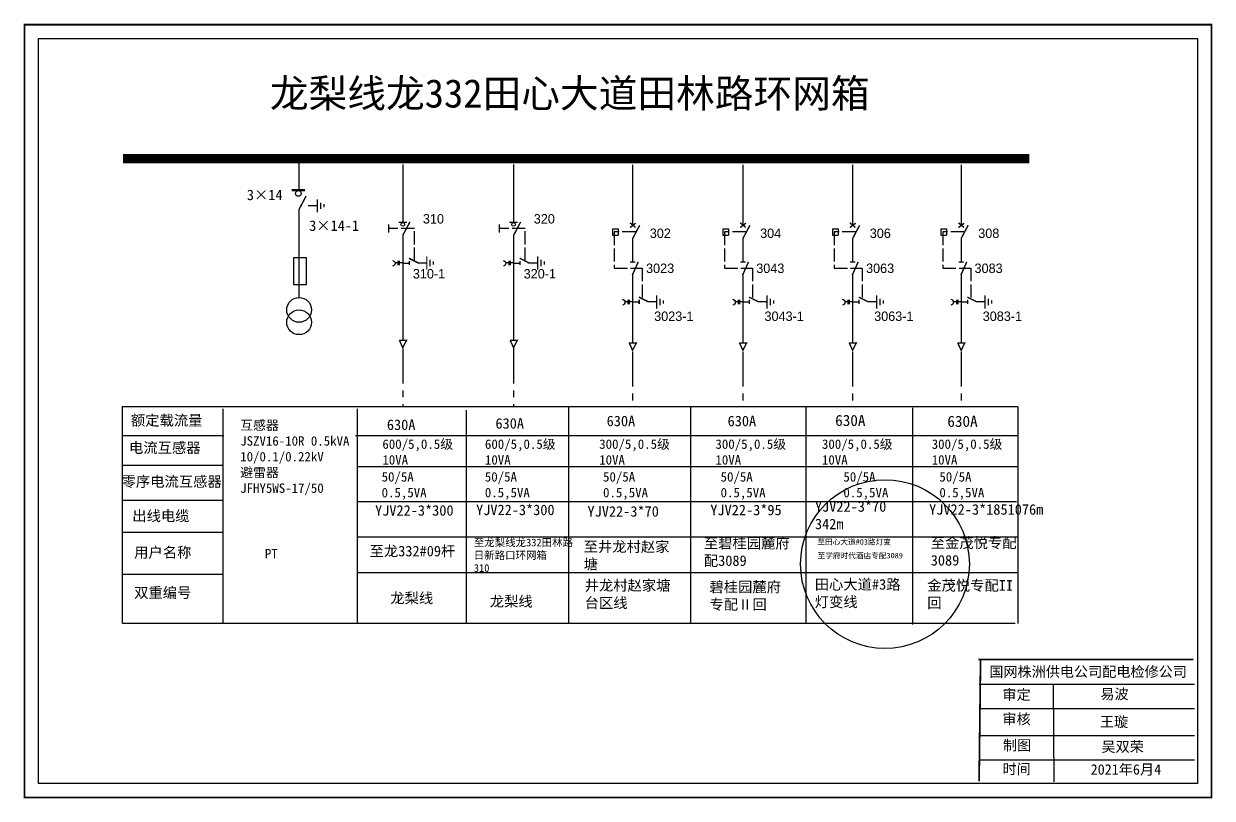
# Model space of a CAD drawing. Header units: millimetres. Extents: x 834 to 4914, y -29 to 1615.
# Drawn here: x 3828 to 4914, y 6 to 713 of the extents above; entities that cross this region are included whole.
import ezdxf

# ---------------------------------------------------------------- set-up
doc = ezdxf.new("R2010")
doc.units = ezdxf.units.MM
doc.linetypes.add('ACAD_ISO02W100', pattern=[15, 12, -3])
doc.linetypes.add('CENTER', pattern=[50.8, 31.75, -6.35, 6.35, -6.35])
doc.layers.add('2', color=7, linetype='Continuous')
doc.styles.add('hztxt_txtstyle_0.00_0_0', font='simkai.ttf')
doc.styles.add('hztxt_txtstyle_1.80_0_0', font='', dxfattribs={"height": 1.8, "bigfont": 'hztxt.shx'})
doc.styles.add('hztxt_txtstyle_2.70_0_0', font='simkai.ttf', dxfattribs={"height": 2.7})
doc.styles.add('字体', font='simkai_0.ttf', dxfattribs={"height": 2.5})
doc.styles.get('hztxt_txtstyle_1.80_0_0').set_extended_font_data('hztxt')

# ---------------------------------------------------------------- blocks, each defined once
blk = doc.blocks.new('JD')
for points in [[(-2, 0.2), (-2, -0.2), (2, 0.2), (2, -0.2)], [(1, -1.2), (1, -0.8), (-1, -1.2), (-1, -0.8)], [(-0.5, -1.8), (-0.5, -2.2), (0.5, -1.8), (0.5, -2.2)]]:
    blk.add_trace(points)

msp = doc.modelspace()

# ---------------------------------------------------------------- linework, layer by layer
at = {"color": 0}
for p, q in [((4079.4, 590), (4079.4, 561.6)), ((4174.3, 584.8), (4174.3, 532)), ((4275.5, 584.8), (4275.5, 532)), ((4384.3, 584.5), (4384.3, 529.1)), ((4485, 584.5), (4485, 529.1)), ((4585.3, 584.5), (4585.3, 529.1)), ((4684.4, 584.5), (4684.4, 529.1)), ((4079.5, 544), (4079.5, 463.4)), ((4088, 547.2), (4096.1, 547.2)), ((4365.9, 526.1), (4371.1, 526.1)), ((4365.9, 526.1), (4365.9, 520.3)), ((4371.1, 526.1), (4371.1, 520.3)), ((4466.6, 526.1), (4471.8, 526.1)), ((4466.6, 526.1), (4466.6, 520.3)), ((4471.8, 526.1), (4471.8, 520.3)), ((4566.9, 526.1), (4572, 526.1)), ((4566.9, 526.1), (4566.9, 520.3)), ((4572, 526.1), (4572, 520.3)), ((4666, 526.1), (4671.2, 526.1)), ((4666, 526.1), (4666, 520.3)), ((4671.2, 526.1), (4671.2, 520.3)), ((4174.3, 520.2), (4174.3, 424.3)), ((4275.5, 520.2), (4275.5, 424.3)), ((4365.9, 520.3), (4371.1, 520.3)), ((4384.3, 517.3), (4384.3, 495.9)), ((4466.6, 520.3), (4471.8, 520.3)), ((4485, 517.3), (4485, 495.9)), ((4566.9, 520.3), (4572, 520.3)), ((4585.3, 517.3), (4585.3, 495.9)), ((4666, 520.3), (4671.2, 520.3)), ((4684.4, 517.3), (4684.4, 495.9)), ((4174.3, 494.7), (4180.3, 494.7)), ((4188.1, 494.9), (4196.2, 494.9)), ((4275.5, 494.7), (4281.5, 494.7)), ((4289.3, 494.9), (4297.4, 494.9)), ((4384.3, 485.2), (4384.3, 422.1)), ((4485, 485.2), (4485, 422.1)), ((4585.3, 485.2), (4585.3, 422.1)), ((4684.4, 485.2), (4684.4, 422.1)), ((4384.3, 459.3), (4390.3, 459.3)), ((4398.1, 459.5), (4406.2, 459.5)), ((4485, 459.3), (4491, 459.3)), ((4498.8, 459.5), (4506.9, 459.5)), ((4585.3, 459.3), (4591.2, 459.3)), ((4599, 459.5), (4607.2, 459.5)), ((4684.4, 459.3), (4690.4, 459.3)), ((4698.2, 459.5), (4706.3, 459.5)), ((4010.8, 337), (3918.3, 337)), ((4010.4, 309.8), (3917.9, 309.8)), ((4010.4, 277.7), (3917.9, 277.7)), ((4010.1, 248.4), (3917.6, 248.4)), ((4010.4, 210.3), (3917.9, 210.3))]:
    msp.add_line(p, q, dxfattribs=at)
at = {"color": 0, "linetype": 'ACAD_ISO02W100'}
for p, q in [((4386.9, 523.1), (4367.5, 523.1)), ((4367.5, 523.1), (4367.5, 490.1)), ((4487.6, 523.1), (4468.3, 523.1)), ((4468.3, 523.1), (4468.3, 490.1)), ((4587.9, 523.1), (4568.5, 523.1)), ((4568.5, 523.1), (4568.5, 490.1)), ((4687, 523.1), (4667.7, 523.1)), ((4667.7, 523.1), (4667.7, 490.1)), ((4367.5, 490.1), (4393.1, 490.1)), ((4393.1, 490.1), (4393.1, 463)), ((4468.3, 490.1), (4493.8, 490.1)), ((4493.8, 490.1), (4493.8, 463)), ((4568.5, 490.1), (4594, 490.1)), ((4594, 490.1), (4594, 463)), ((4667.7, 490.1), (4693.2, 490.1)), ((4693.2, 490.1), (4693.2, 463))]:
    msp.add_line(p, q, dxfattribs=at)
at = {"color": 0, "linetype": 'CENTER'}
for p, q in [((4174.3, 416.5), (4174.3, 363.5)), ((4275.6, 416.5), (4275.6, 363.5)), ((4384.3, 413.6), (4384.3, 363.8)), ((4485.1, 413.6), (4485.1, 363.8)), ((4585.3, 413.6), (4585.3, 363.8)), ((4684.5, 413.6), (4684.5, 363.8))]:
    msp.add_line(p, q, dxfattribs=at)
at = {"color": 0, "linetype": 'Continuous'}
for p, q in [((3917.7, 363.6), (4735.7, 363.6)), ((3918.1, 165.4), (3918.1, 363.6)), ((4009.9, 361.5), (4009.9, 165.4)), ((4132.7, 361.5), (4132.7, 165.4)), ((4232.2, 360.2), (4232.2, 165.5)), ((4325.8, 363.3), (4325.8, 165.4)), ((4437.2, 363.3), (4437.2, 165.4)), ((4542.6, 363.1), (4542.6, 165.3)), ((4640, 362.5), (4640, 164.6)), ((4736.2, 363.5), (4736.2, 165.3)), ((4131.2, 337.2), (4736, 337.2)), ((4132.7, 308.7), (4736.2, 308.7)), ((4132.7, 276.9), (4735.2, 276.9)), ((4132.7, 244.6), (4736.8, 244.6)), ((4132.7, 211.9), (4736, 211.9)), ((4733.9, 165.4), (3918.7, 165.4)), ((4701, 110.1), (4897.6, 110.1)), ((4768.6, 110.3), (4769.3, 20.7)), ((4701, 87.7), (4897.6, 87.7)), ((4701, 63.2), (4897.6, 63.2)), ((4701, 40.8), (4897.6, 40.8))]:
    msp.add_line(p, q, dxfattribs=at)
at = {"color": 0, "linetype": 'Continuous', "const_width": 1.58}
msp.add_lwpolyline([(3828.8, 712.5), (4913.1, 712.5), (4913.1, 6.5), (3828.8, 6.5)], close=True, dxfattribs=at)
at = {"color": 0, "linetype": 'Continuous'}
msp.add_lwpolyline([(3841.6, 699.8), (4900.3, 699.8), (4900.3, 19.3), (3841.6, 19.3)], close=True, dxfattribs=at)
at = {"color": 0}
for points, const_width in [([(3918.7, 590), (4746.9, 590)], 8.63), ([(4072.9, 561.2), (4085, 561.2)], 2.05), ([(4079.5, 543.7), (4086, 555.9)], 1.29), ([(4170.5, 531.8), (4178.1, 531.8)], 1.29), ([(4174.3, 519.9), (4180.8, 532.2)], 1.29), ([(4271.7, 531.8), (4279.4, 531.8)], 1.29), ([(4275.5, 519.9), (4282, 532.2)], 1.29), ([(4381.9, 531.5), (4387, 527.2)], 1.29), ([(4482.6, 531.5), (4487.7, 527.2)], 1.29), ([(4582.8, 531.5), (4587.9, 527.2)], 1.29), ([(4682, 531.5), (4687.1, 527.2)], 1.29), ([(4381.9, 527.1), (4387.1, 531.1)], 1.29), ([(4384.3, 517), (4390.8, 529.2)], 1.29), ([(4482.6, 527.1), (4487.8, 531.1)], 1.29), ([(4485, 517), (4491.5, 529.2)], 1.29), ([(4582.8, 527.1), (4588.1, 531.1)], 1.29), ([(4585.3, 517), (4591.7, 529.2)], 1.29), ([(4682, 527.1), (4687.2, 531.1)], 1.29), ([(4684.4, 517), (4690.9, 529.2)], 1.29), ([(4179.9, 499.1), (4188.6, 494.7)], 1.29), ([(4281.2, 499.1), (4289.8, 494.7)], 1.29), ([(4180.3, 496.7), (4180.3, 492.8)], 1.29), ([(4281.5, 496.7), (4281.5, 492.8)], 1.29), ([(4382, 495.6), (4386.8, 495.6)], 1.29), ([(4384, 483.6), (4389.5, 495.8)], 1.29), ([(4482.7, 495.6), (4487.5, 495.6)], 1.29), ([(4484.8, 483.6), (4490.2, 495.8)], 1.29), ([(4582.9, 495.6), (4587.7, 495.6)], 1.29), ([(4585, 483.6), (4590.4, 495.8)], 1.29), ([(4682.1, 495.6), (4686.9, 495.6)], 1.29), ([(4684.2, 483.6), (4689.6, 495.8)], 1.29), ([(4390, 463.6), (4398.6, 459.3)], 1.29), ([(4390.3, 461.3), (4390.3, 457.3)], 1.29), ([(4490.7, 463.6), (4499.3, 459.3)], 1.29), ([(4491, 461.3), (4491, 457.3)], 1.29), ([(4590.9, 463.6), (4599.5, 459.3)], 1.29), ([(4591.2, 461.3), (4591.2, 457.3)], 1.29), ([(4690.1, 463.6), (4698.7, 459.3)], 1.29), ([(4690.4, 461.3), (4690.4, 457.3)], 1.29), ([(4171.1, 424.1), (4177.7, 424.1), (4174.3, 417.4), (4171.2, 424.2)], 1.29), ([(4272.4, 424.1), (4278.9, 424.1), (4275.6, 417.4), (4272.4, 424.2)], 1.29), ([(4381.1, 421.7), (4387.7, 421.7), (4384.3, 415), (4381.2, 421.8)], 1.29), ([(4481.9, 421.7), (4488.5, 421.7), (4485.1, 415), (4481.9, 421.8)], 1.29), ([(4582.1, 421.7), (4588.7, 421.7), (4585.3, 415), (4582.2, 421.8)], 1.29), ([(4681.3, 421.7), (4687.8, 421.7), (4684.5, 415), (4681.3, 421.8)], 1.29)]:
    msp.add_lwpolyline(points, dxfattribs=dict(at, const_width=const_width))
for points in [[(4161.2, 529.9), (4161.2, 522.7)], [(4262.5, 529.9), (4262.5, 522.7)], [(4074.4, 499.4), (4074.4, 475.2), (4086.3, 475.2), (4086.3, 499.6), (4074.4, 499.6)], [(4169.9, 494.8), (4167.2, 494.8)], [(4169.9, 496.6), (4169.9, 492.7)], [(4171.1, 496.6), (4171.1, 492.7)], [(4174.3, 494.8), (4171.1, 494.8)], [(4271.2, 494.8), (4268.5, 494.8)], [(4271.2, 496.6), (4271.2, 492.7)], [(4272.4, 496.6), (4272.4, 492.7)], [(4275.5, 494.8), (4272.4, 494.8)], [(4380, 459.3), (4377.2, 459.3)], [(4380, 461.2), (4380, 457.2)], [(4381.2, 461.2), (4381.2, 457.2)], [(4384.3, 459.3), (4381.2, 459.3)], [(4480.7, 459.3), (4478, 459.3)], [(4480.7, 461.2), (4480.7, 457.2)], [(4481.9, 461.2), (4481.9, 457.2)], [(4485, 459.3), (4481.9, 459.3)], [(4580.9, 459.3), (4578.2, 459.3)], [(4580.9, 461.2), (4580.9, 457.2)], [(4582.1, 461.2), (4582.1, 457.2)], [(4585.3, 459.3), (4582.1, 459.3)], [(4680.1, 459.3), (4677.4, 459.3)], [(4680.1, 461.2), (4680.1, 457.2)], [(4681.3, 461.2), (4681.3, 457.2)], [(4684.4, 459.3), (4681.3, 459.3)]]:
    msp.add_lwpolyline(points, dxfattribs=at)
at = {"color": 0, "linetype": 'ACAD_ISO02W100'}
for points in [[(4184.9, 496.8), (4184.9, 526.3), (4161.2, 526.3)], [(4286.2, 496.8), (4286.2, 526.3), (4262.5, 526.3)]]:
    msp.add_lwpolyline(points, dxfattribs=at)
at = {"color": 0}
for points in [[(4164.9, 497, -0.877934), (4165, 491.8)], [(4266.1, 497, -0.877934), (4266.2, 491.8)], [(4374.9, 461.6, -0.877934), (4375, 456.3)], [(4475.7, 461.6, -0.877934), (4475.8, 456.3)], [(4575.9, 461.6, -0.877934), (4576, 456.3)], [(4675, 461.6, -0.877934), (4675.1, 456.3)]]:
    msp.add_lwpolyline(points, format="xyb", dxfattribs=at)
at = {"color": 0, "linetype": 'Continuous', "const_width": 1.58}
for points in [[(4700.2, 132.6), (4896.7, 132.6)], [(4702.2, 131.6), (4700.9, 21.1)]]:
    msp.add_lwpolyline(points, dxfattribs=at)
at = {"color": 0}
for centre, radius in [((4078.9, 558.3), 2.63), ((4174.3, 530), 1.66), ((4275.5, 530), 1.66)]:
    msp.add_circle(centre, radius, dxfattribs=at)
at = {"color": 1}
msp.add_circle((4614.9, 219.7), 77.1, dxfattribs=at)
at = {"layer": '2', "color": 0}
for centre in [(4079.6, 451.9), (4079.6, 440.6)]:
    msp.add_circle(centre, 11.3, dxfattribs=at)

# ---------------------------------------------------------------- block references
at = {"color": 0, "xscale": 3.019675603675864, "yscale": 3.019675603675864, "zscale": 3.019675603676348, "rotation": 90}
for p in [(4096.2, 547), (4196.3, 494.7), (4297.6, 494.7), (4406.3, 459.2), (4507.1, 459.2), (4607.3, 459.2), (4706.4, 459.2)]:
    msp.add_blockref('JD', p, dxfattribs=at)

# ---------------------------------------------------------------- texts
at = {"color": 0, "linetype": 'Continuous', "style": 'hztxt_txtstyle_2.70_0_0'}
for s, p in [('3×14', (4031.9, 552.2)), ('3×14-1', (4088.8, 524.1))]:
    msp.add_text(s, height=9.59, dxfattribs=at).set_placement(p)
at = {"color": 0, "style": 'hztxt_txtstyle_1.80_0_0'}
for s, p in [('310', (4192.7, 530.8)), ('320', (4294, 530.8)), ('302', (4400, 517.6)), ('304', (4500.8, 517.6)), ('306', (4601, 517.6)), ('308', (4700.1, 517.6)), ('310-1', (4183.5, 480.6)), ('320-1', (4284.8, 480.6)), ('3023', (4396.6, 485.6)), ('3043', (4497.3, 485.6)), ('3063', (4597.6, 485.6)), ('3083', (4696.7, 485.6)), ('3023-1', (4404, 441.8)), ('3043-1', (4504.8, 441.8)), ('3063-1', (4605, 441.8)), ('3083-1', (4704.2, 441.8))]:
    msp.add_text(s, height=8.63, dxfattribs=at).set_placement(p)
at = {"color": 0, "linetype": 'Continuous', "attachment_point": 1}
for s, insert, char_height, width, style in [('{\\fKaiTi|b0|i0|c134|p49;龙梨线龙332田心大道田林路环网箱}', (4052.9, 662.7), 25.923, 694.897, '字体'), ('{\\fSimSun|b0|i0|c134|p2;额定载流量}', (3925.9, 355.8), 9.586, 154.543, 'hztxt_txtstyle_2.70_0_0'), ('\\A1;{\\fSimSun|b0|i0|c134|p2;互感器\\PJSZV16-10R 0.5kVA\\P10/0.1/0.22kV\\P避雷器\\PJFHY5WS-17/50}', (4025.8, 350.9), 8.628, 159.089, 'hztxt_txtstyle_2.70_0_0'), ('{\\fSimSun|b0|i0|c134|p2;630A}', (4159.8, 351.8), 9.586, 154.543, 'hztxt_txtstyle_2.70_0_0'), ('{\\fSimSun|b0|i0|c134|p2;630A}', (4259, 353), 9.586, 154.543, 'hztxt_txtstyle_2.70_0_0'), ('{\\fSimSun|b0|i0|c134|p2;630A}', (4360.6, 355.2), 9.586, 154.543, 'hztxt_txtstyle_2.70_0_0'), ('{\\fSimSun|b0|i0|c134|p2;630A}', (4471.1, 355.2), 9.586, 154.543, 'hztxt_txtstyle_2.70_0_0'), ('{\\fSimSun|b0|i0|c134|p2;630A}', (4569.4, 356), 10.159, 81.69, 'hztxt_txtstyle_0.00_0_0'), ('{\\fSimSun|b0|i0|c134|p2;630A}', (4671.9, 355.2), 10.159, 81.69, 'hztxt_txtstyle_0.00_0_0'), ('{\\fSimSun|b0|i0|c134|p2;电流互感器}', (3924.2, 330.8), 9.586, 154.543, 'hztxt_txtstyle_2.70_0_0'), ('\\A1;{\\fSimSun|b0|i0|c134|p2;600/5,0.5级\\P10VA}', (4155.7, 333.6), 8.628, 159.089, 'hztxt_txtstyle_2.70_0_0'), ('\\A1;{\\fSimSun|b0|i0|c134|p2;600/5,0.5级\\P10VA}', (4249.4, 333.6), 8.628, 159.089, 'hztxt_txtstyle_2.70_0_0'), ('\\A1;{\\fSimSun|b0|i0|c134|p2;300/5,0.5级\\P10VA}', (4353.8, 333.6), 8.628, 159.089, 'hztxt_txtstyle_2.70_0_0'), ('\\A1;{\\fSimSun|b0|i0|c134|p2;300/5,0.5级\\P10VA}', (4460, 333.6), 8.628, 159.089, 'hztxt_txtstyle_2.70_0_0'), ('\\A1;{\\fSimSun|b0|i0|c134|p2;300/5,0.5级\\P10VA}', (4557.3, 333.6), 8.628, 159.089, 'hztxt_txtstyle_2.70_0_0'), ('\\A1;{\\fSimSun|b0|i0|c134|p2;300/5,0.5级\\P10VA}', (4657.6, 333.6), 8.628, 159.089, 'hztxt_txtstyle_2.70_0_0'), ('{\\fSimSun|b0|i0|c134|p2;50/5A\\P0.5,5VA}', (4155, 303.7), 8.628, 154.543, 'hztxt_txtstyle_2.70_0_0'), ('{\\fSimSun|b0|i0|c134|p2;50/5A\\P0.5,5VA}', (4249.3, 303.7), 8.628, 154.543, 'hztxt_txtstyle_2.70_0_0'), ('{\\fSimSun|b0|i0|c134|p2;50/5A\\P0.5,5VA}', (4357.3, 303.7), 8.628, 154.543, 'hztxt_txtstyle_2.70_0_0'), ('{\\fSimSun|b0|i0|c134|p2;50/5A\\P0.5,5VA}', (4464.7, 303.7), 8.628, 154.543, 'hztxt_txtstyle_2.70_0_0'), ('{\\fSimSun|b0|i0|c134|p2;50/5A\\P0.5,5VA}', (4576.9, 303.7), 8.628, 154.543, 'hztxt_txtstyle_2.70_0_0'), ('{\\fSimSun|b0|i0|c134|p2;50/5A\\P0.5,5VA}', (4664.6, 303.7), 8.628, 154.543, 'hztxt_txtstyle_2.70_0_0'), ('{\\fSimSun|b0|i0|c134|p2;零序电流互感器}', (3917.4, 299.9), 9.586, 154.543, 'hztxt_txtstyle_2.70_0_0'), ('{\\fSimSun|b0|i0|c134|p2;YJV22-3*300 }', (4149, 273.5), 9.586, 154.543, 'hztxt_txtstyle_2.70_0_0'), ('{\\fSimSun|b0|i0|c134|p2;YJV22-3*70}', (4343.1, 272.6), 9.586, 154.543, 'hztxt_txtstyle_2.70_0_0'), ('{\\fSimSun|b0|i0|c134|p2;YJV22-3*95}', (4455.3, 273.9), 9.586, 154.543, 'hztxt_txtstyle_2.70_0_0'), ('{\\fSimSun|b0|i0|c134|p2;YJV22-3*70\\P342m}', (4550.9, 277.1), 9.586, 154.543, 'hztxt_txtstyle_2.70_0_0'), ('{\\fSimSun|b0|i0|c134|p2;YJV22-3*1851076m}', (4655.2, 274.4), 9.586, 154.543, 'hztxt_txtstyle_2.70_0_0'), ('{\\fSimSun|b0|i0|c134|p2;出线电缆}', (3927.2, 268.5), 9.586, 154.543, 'hztxt_txtstyle_2.70_0_0'), ('{\\fSimSun|b0|i0|c134|p2;至}龙梨线龙332田林路日新路口环网箱\\P{\\fSimSun|b0|i0|c134|p2;310}', (4239.2, 242.9), 7, 92.908, 'hztxt_txtstyle_2.70_0_0'), ('{\\fSimSun|b0|i0|c134|p2;至井龙村赵家塘}', (4339.6, 240.4), 9.586, 82.983, 'hztxt_txtstyle_2.70_0_0'), ('{\\fSimSun|b0|i0|c134|p2;至碧桂园麓府配3089}', (4449.4, 243.6), 9.586, 82.983, 'hztxt_txtstyle_2.70_0_0'), ('{\\fSimSun|b0|i0|c134|p2;至田心大道#03路灯变}', (4553.1, 242.4), 5, 82.983, 'hztxt_txtstyle_2.70_0_0'), ('{\\fSimSun|b0|i0|c134|p2;至金茂悦专配3089}', (4656.7, 243.9), 9.586, 82.983, 'hztxt_txtstyle_2.70_0_0'), ('{\\fSimSun|b0|i0|c134|p2;用户名称}', (3928.9, 235.2), 9.586, 154.543, 'hztxt_txtstyle_2.70_0_0'), ('{\\fSimSun|b0|i0|c134|p2;PT}', (4048.3, 233.5), 8.662, 67.387, 'hztxt_txtstyle_0.00_0_0'), ('{\\fSimSun|b0|i0|c134|p2;至龙332#09杆}', (4144, 236.4), 9.586, 82.983, 'hztxt_txtstyle_2.70_0_0'), ('{\\fSimSun|b0|i0|c134|p2;至学府时代酒店专配3089}', (4553.3, 229.9), 5, 82.983, 'hztxt_txtstyle_2.70_0_0'), ('{\\fSimSun|b0|i0|c134|p2;井龙村赵家塘台区线}', (4340.5, 205), 9.586, 82.983, 'hztxt_txtstyle_2.70_0_0'), ('{\\fSimSun|b0|i0|c134|p2;田心大道#3路灯变线}', (4550.7, 205.9), 9.586, 82.983, 'hztxt_txtstyle_2.70_0_0'), ('{\\fSimSun|b0|i0|c134|p2;金茂悦专配II回}', (4653.5, 205), 9.586, 82.983, 'hztxt_txtstyle_2.70_0_0'), ('{\\fSimSun|b0|i0|c134|p2;双重编号}', (3928.9, 198.4), 9.586, 154.543, 'hztxt_txtstyle_2.70_0_0'), ('{\\fSimSun|b0|i0|c134|p2;碧桂园麓府专配Ⅱ回}', (4454.5, 203.6), 9.586, 72.925, 'hztxt_txtstyle_2.70_0_0'), ('{\\fSimSun|b0|i0|c134|p2;龙梨线}', (4162.9, 193.4), 9.586, 72.925, 'hztxt_txtstyle_2.70_0_0'), ('{\\fSimSun|b0|i0|c134|p2;龙梨线}', (4253.8, 190.4), 9.586, 72.925, 'hztxt_txtstyle_2.70_0_0'), ('国网株洲供电公司配电检修公司', (4710.2, 126.1), 9.457, 258.535, '字体'), ('\\f\uffbfﾬￌﾣﾤ_GB2312|b0|i0|c134|p49;审定', (4722.2, 105.1), 9.457, 73.955, '字体'), ('{\\fKaiTi|b0|i0|c134|p49;易波}', (4811.7, 105.7), 9.457, 73.955, '字体'), ('\\f\uffbfﾬￌﾣﾤ_GB2312|b0|i0|c134|p49;审核', (4722.2, 82.9), 9.457, 73.955, '字体'), ('王璇', (4811.3, 80.3), 9.46, 73.955, '字体'), ('\\f\uffbfﾬￌﾣﾤ_GB2312|b0|i0|c134|p49;制图', (4722.7, 58.9), 9.457, 73.955, '字体'), ('{\\fSimSun|b0|i0|c134|p2;吴双荣}', (4812.7, 57.6), 9.457, 73.955, '字体'), ('\\f\uffbfﾬￌﾣﾤ_GB2312|b0|i0|c134|p49;时间', (4722.2, 37.2), 9.457, 73.955, '字体'), ('2021{\\fKaiTi|b0|i0|c134|p49;年}6{\\fKaiTi|b0|i0|c134|p49;月4}', (4802.8, 36.8), 9.457, 138.324, '字体')]:
    msp.add_mtext(s, dxfattribs=dict(at, insert=insert, char_height=char_height, width=width, style=style))
at = {"color": 1, "linetype": 'Continuous', "insert": (4241.3, 274), "char_height": 9.586, "width": 154.543, "attachment_point": 1, "style": 'hztxt_txtstyle_2.70_0_0'}
msp.add_mtext('{\\fSimSun|b0|i0|c134|p2;\\C256;YJV22-3*300}', dxfattribs=at)

doc.saveas('drawing.dxf')
